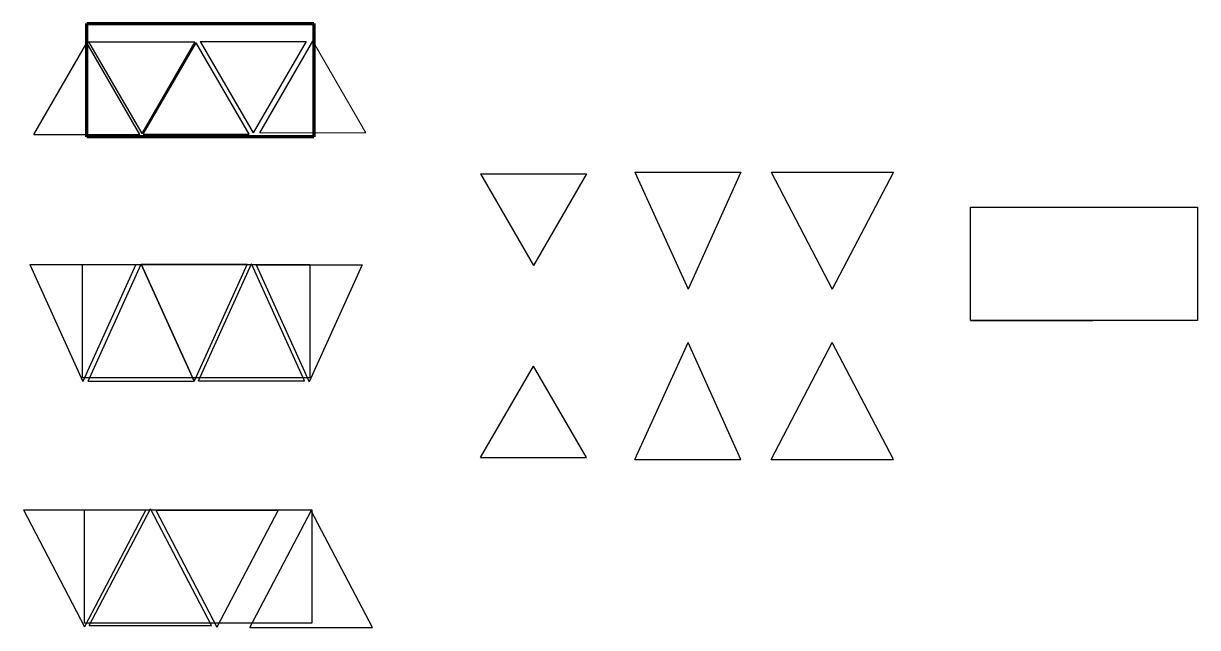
# Model space of a CAD drawing. Header units: millimetres. Extents: x -14627 to -1707, y -1799 to 4853.
import ezdxf

# ---------------------------------------------------------------- set-up
doc = ezdxf.new("R2010")
doc.units = ezdxf.units.MM

msp = doc.modelspace()

# ---------------------------------------------------------------- linework, layer by layer
at = {"color": 5, "lineweight": 100}
for p, q in [((-13931, 4853), (-11431, 4853)), ((-13931, 3603), (-13931, 4853)), ((-11431, 4853), (-11431, 3603)), ((-11431, 3603), (-13931, 3603))]:
    msp.add_line(p, q, dxfattribs=at)
at = {"color": 1}
for p, q in [((-12683, 4654), (-11516, 4654)), ((-12683, 4654), (-12100, 3647)), ((-11516, 4654), (-12100, 3647)), ((-12027, 3650), (-11443, 4657)), ((-14513, 3631), (-13929, 4638)), ((-13346, 3631), (-13929, 4638)), ((-13910, 4649), (-12743, 4649)), ((-13910, 4649), (-13326, 3642)), ((-12743, 4649), (-13326, 3642)), ((-13311, 3632), (-12727, 4639)), ((-12144, 3632), (-12727, 4639)), ((-14513, 3631), (-13346, 3631)), ((-13311, 3632), (-12144, 3632)), ((-14559, 2199), (-13392, 2199)), ((-14559, 2199), (-13975, 912)), ((-13392, 2199), (-13975, 912)), ((-13916, 914), (-13332, 2201)), ((-12749, 914), (-13332, 2201)), ((-13332, 2201), (-12165, 2201)), ((-13332, 2201), (-12749, 914)), ((-12165, 2201), (-12749, 914)), ((-12700, 918), (-12116, 2205)), ((-11533, 918), (-12116, 2205)), ((-12067, 2195), (-10900, 2195)), ((-12067, 2195), (-11484, 908)), ((-10900, 2195), (-11484, 908)), ((-13916, 914), (-12749, 914)), ((-12700, 918), (-11533, 918)), ((-14627, -503), (-13280, -503)), ((-14627, -503), (-13954, -1790)), ((-13280, -503), (-13954, -1790)), ((-13904, -1777), (-13230, -490)), ((-12557, -1777), (-13230, -490)), ((-13172, -507), (-11825, -507)), ((-13172, -507), (-12498, -1794)), ((-11825, -507), (-12498, -1794)), ((-12135, -1799), (-11462, -512)), ((-10788, -1799), (-11462, -512)), ((-13904, -1777), (-12557, -1777)), ((-12135, -1799), (-10788, -1799))]:
    msp.add_line(p, q, dxfattribs=at)
at = {"color": 1, "lineweight": 20}
for p, q in [((-10860, 3650), (-11443, 4657)), ((-12027, 3650), (-10860, 3650))]:
    msp.add_line(p, q, dxfattribs=at)
for p, q in [((-9597, 3196), (-8430, 3196)), ((-9597, 3196), (-9013, 2189)), ((-8430, 3196), (-9013, 2189)), ((-7898, 3214), (-6731, 3214)), ((-7898, 3214), (-7314, 1927)), ((-6731, 3214), (-7314, 1927)), ((-6399, 3214), (-5052, 3214)), ((-6399, 3214), (-5726, 1927)), ((-5052, 3214), (-5726, 1927)), ((-4207, 2831), (-1707, 2831)), ((-4207, 1581), (-4207, 2831)), ((-1707, 2831), (-1707, 1581)), ((-1707, 1581), (-4207, 1581)), ((-4207, 1581), (-2860, 1581)), ((-7898, 53), (-7314, 1340)), ((-6731, 53), (-7314, 1340)), ((-6399, 53), (-5726, 1340)), ((-5052, 53), (-5726, 1340)), ((-9597, 72), (-9013, 1079)), ((-8430, 72), (-9013, 1079)), ((-9597, 72), (-8430, 72)), ((-7898, 53), (-6731, 53)), ((-6399, 53), (-5052, 53))]:
    msp.add_line(p, q)
at = {"color": 5}
for p, q in [((-13977, 2200), (-11477, 2200)), ((-13977, 950), (-13977, 2200)), ((-11477, 2200), (-11477, 950)), ((-11477, 950), (-13977, 950)), ((-13954, -502), (-11454, -502)), ((-13954, -1752), (-13954, -502)), ((-11454, -502), (-11454, -1752)), ((-11454, -1752), (-13954, -1752))]:
    msp.add_line(p, q, dxfattribs=at)

doc.saveas('drawing.dxf')
